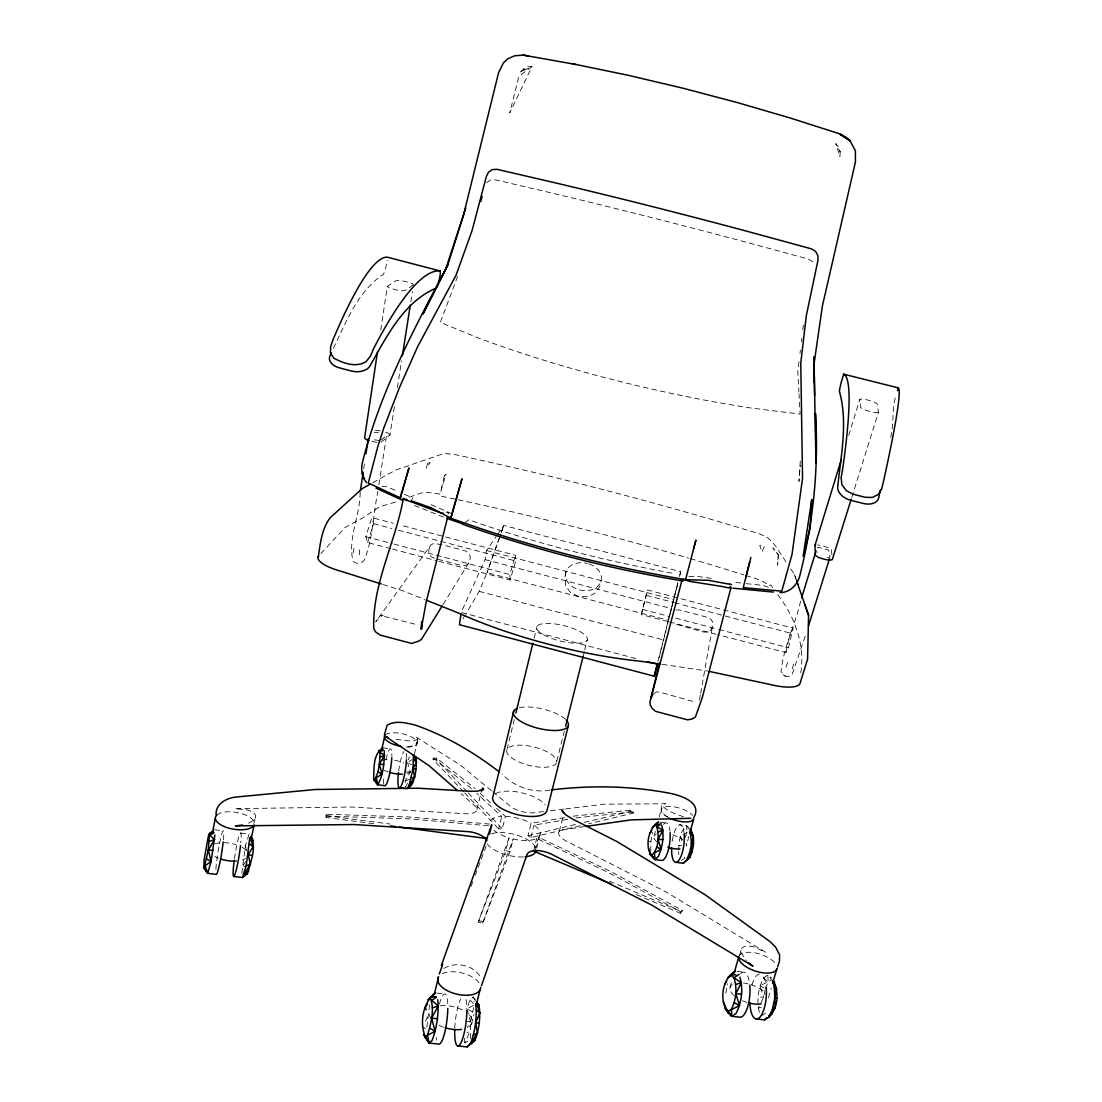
<?xml version="1.0" encoding="UTF-8"?>
<svg xmlns="http://www.w3.org/2000/svg" width="1102" height="1102" viewBox="0 0 1102 1102"><rect width="100%" height="100%" fill="white"/><g stroke="black" fill="none" stroke-linecap="round" stroke-linejoin="round"><path stroke-width="0.75" stroke-dasharray="5 3.75" d="M678.722 854.642L678.736 851.584M678.749 850.055C679.025 841.666 679.645 831.431 686.601 825.77L688.53 827.037M650.786 850.951L650.896 841.763L652.563 832.299M359.417 554.774L359.72 546.289M241.82 873.514L245.388 845.923L249.066 834.104L240.456 833.016M840.179 151.883L839.931 156.76L835.839 143.756L838.732 147.337L840.179 151.883L835.839 143.756M473.681 1007.641L470.471 1021.65L470.609 1039.227M800.755 672.867C805.438 644.215 794.129 615.205 776.442 593M800.286 460.967L798.978 481.464L800.286 465.361M799.005 361.773L797.82 371.801L798.909 392.105M799.997 353.425L800.383 350.078M801.374 341.73L801.774 338.397M802.766 330.049L803.358 325.035M890.609 437.535C894.466 423.43 891.229 408.443 896.27 394.654M380.755 330.077L387.325 286.272L396.527 280.555L400.687 280.555A15.993 2.934 12.4 0 1 411.68 283.366L413.36 284.233M360.134 492.305C360.313 514.786 347.282 539.236 353.108 561.304C356.759 565.037 363.839 563.342 365.093 558.191C373.11 536.949 373.247 513.532 377.876 491.492M363.674 468.832L364.431 463.79M378.923 484.715L386.526 435.648L384.86 433.995M381.072 442.191L389.998 434.877L394.475 406.225M397.381 387.684L401.596 360.726M410.839 301.741L412.423 291.617M635.813 658.555L461.173 612.423L485.073 559.623L486.519 550.504L496.12 536.578M725.819 993.246L727.485 983.742M759.43 1012.27C756.413 1000.905 758.121 988.218 763.603 977.832L767.901 974.981L771.786 978.108M764.995 990.037L763.686 997.406L758.272 1008.054L763.865 1006.374M429.615 1004.845L426.543 1029.667L422.975 1026.857M699.467 700.073L700.349 695.114M700.638 693.461L712.705 625.137M565.946 571.966L565.009 576.869L565.698 586.071L570.354 592.38L578.192 596.306L587.077 596.774L594.598 593.661L599.984 586.057L601.045 581.167M353.081 553.108L354.665 544.967M667.84 621.542L641.268 614.544L647.535 589.969L793.137 628.168L788.467 647.797L785.754 652.549L717.664 634.642M373.633 823.717L326.164 817.519L325.903 815.632L326.22 814.226L409.159 817.009L489.687 824.062A25.925 10.648 13.8 0 1 501.768 816.472L476.767 793.385M326.164 817.519L326.22 814.226M641.268 614.544L647.535 589.969M491.464 790.671L461.339 765.752L415.922 736.949L417.658 738.478C418.498 745.544 410.55 747.321 405.219 746.701M414.435 754.126L417.19 742.183M463.529 791.677L433.031 759.402L433.334 758.121L436.764 758.148L475.293 788.743M467.041 791.663L436.475 759.416L436.764 758.148M785.754 652.549L790.382 633.113L793.137 628.168M477.001 809.419L481.491 790.837M792.379 668.818L794.349 660.69M506.989 749.512L514.276 719.606M534.112 638.21L536.936 626.583M659.092 657.729L677.909 583.247M679.92 575.024L680.719 571.731L503.807 525.434L497.085 535.186M496.603 808.345L505.377 816.417L502.319 828.856L498.71 828.924L501.768 816.472M567.585 819.351L534.002 825.136A25.925 10.648 13.8 0 1 538.492 837.203L610.136 871.214L682.4 910.445L680.857 911.864L608.456 872.522L536.702 838.429A25.925 10.648 13.8 0 1 513.119 838.966L509.964 851.681L482.69 923.269L478.227 922.057L509.028 837.864A25.925 10.648 13.8 0 1 493.999 830.329M536.688 848.141L540.242 833.663M482.69 923.269L513.119 838.966M478.227 922.057L505.887 850.579L509.028 837.864M657.935 661.352L677.882 582.738M471.532 1024.102L473.943 1014.336M580.396 825.715L530.875 837.589L527.996 835.771L531.109 823.332L566.387 817.312M530.875 837.589L534.002 825.136M533.533 851.047L536.702 838.429M556.827 761.069L564.334 731.177M583.11 656.475L584.363 651.489M584.776 649.836L587.283 639.876A26.076 7.921 13.9 0 0 551.95 623.608A26.076 7.921 13.9 0 0 546.964 636.501A26.076 7.921 13.9 0 0 587.283 639.876M535.324 849.807L538.492 837.203M559.224 831.542L563.163 816.072M677.813 583.068L668.239 620.288L487.07 572.627L479.191 591.375L466.325 613.111M679.466 576.594L680.719 571.731M253.818 823.511L255.347 817.615M584.143 822.409L630.372 811.389L630.702 810.122L633.54 811.788L633.209 813.069L588.647 823.745M654.106 836.198L655.814 829.875M659.203 817.216L661.338 809.295M565.601 808.896L604.571 804.157L665.636 803.771L662.371 804.529C659.01 809.763 663.432 815.287 668.363 817.216M688.902 836.418L686.312 845.923A16.819 6.64 16 0 0 685.94 843.168M636.226 894.535L680.471 913.269L680.857 911.864M680.471 913.269L682.4 910.445M739.704 955.131L741.357 949.18M729.992 987.544L731.852 981.042M438.927 561.317L510.171 580.065L515.681 561.001L515.433 555.298L399.902 524.979M510.171 580.065L509.868 574.555L515.433 555.298M768.411 997.709L771.262 987.957M408.415 759.677L409.283 756.743M848.733 435.414L859.822 399.268L862.728 398.952A16.158 3.017 15.3 0 1 873.955 401.844L877.164 403.745L878.487 412.258L851.777 497.443M800.603 601.1C795.396 624.779 783.302 647.411 781.029 671.724L785.519 676.297L789.445 676.325L791.98 674.865L805.934 634.105M390.866 548.672L367.669 542.57L365.809 536.674L371.842 517.623L393.29 523.257M367.669 542.57L373.619 523.698L371.842 517.623M475.1 999.693L473.061 996.966L469.962 999.996L466.931 1008.785L470.471 1021.65L467.248 1027.574M499.344 538.024L487.07 572.627L503.807 525.434L499.895 536.454M457.619 276.368L440.318 322.431L478.833 338.162A337.887 75.666 13.7 0 0 749.704 407.836L800.107 414.118L799.005 393.8M471.022 886.421L472.799 881.683M475.182 875.36L487.084 843.746M684.783 838.195L687.083 832.423L686.601 825.77L679.617 824.819M785.905 667.123L789.184 659.327M467.744 1041.101L464.879 1042.974L469.893 1031.651L466.945 1032.574M333.341 348.273C346.18 321.949 357.42 292.182 382.422 274.949A9.739 1.419 -77 0 0 384.873 270.569A9.739 1.419 -77 0 0 387.201 260.1M765.256 988.563L768.135 982.171L767.901 974.981L771.593 979.912L760.008 985.835L763.686 997.406L758.066 996.855M425.524 1021.292L427.424 1017.132L423.691 1016.802M410.481 502.168L412.644 497.939L400.949 492.773M407.588 783.136L405.564 787.021L405.15 780.877L410.178 772.116L407.547 762.612M245.581 861.544L242.109 867.439L245.884 866.089M462.881 618.911L465.457 614.558M417.658 738.478L416.873 739.759L413.622 740.613L408.346 740.875L393.634 739.084M443.073 604.516L468.047 564.004A12.701 11.419 27.8 0 0 469.893 555.243L467.978 552.391L464.879 550.725L443.651 545.159M442.026 544.732L433.706 543.396L430.868 544.994L375.768 621.721L379.832 617.065L383.097 615.178L380.672 615.522L416.721 624.586M320.889 553.548L345.215 527.348L361.69 518.505L379.667 506.755L398.662 501.121M520.764 71.919L523.891 68.572L527.775 66.726L531.963 66.547L509.73 112.955L518.849 76.355L531.963 66.547L520.764 71.919L527.775 66.726M380.81 440.166L386.526 435.648M464.879 522.789L468.722 519.813C535.076 542.997 603.304 560.629 672.454 573.164M486.712 182.67L490.5 180.012L495.17 179.75L553.755 193.497A336.826 14.905 14.4 0 1 746.688 242.344L808.083 258.956L812.422 261.505L814.006 264.342M408.98 761.647L411.831 759.733M413.47 284.881L404.654 290.694L400.384 290.721A16.213 3.017 12.3 0 1 389.089 287.842L387.325 286.272M681.449 860.442L684.755 858.279L684.094 855.675M761.881 1015.631L765.738 1013.11M878.487 412.258L875.567 412.63A16.378 3.086 15.3 0 1 864.009 409.641L860.772 407.685L859.822 399.268M248.597 823.194L253.088 820.618A19.588 8.472 -3 0 0 252.344 811.885L247.537 809.887L234.946 808.675L351.028 807.008L463.033 813.62A16.544 6.433 10.4 0 0 475.361 806.223L461.228 793.839M654.34 693.158L656.64 691.836L660.47 692.359L696.133 702.291M372.779 482.731L395.329 470.21L443.789 453.528L452.894 454.12C556.482 476.312 659.079 502.967 760.339 534.139L768.08 537.955L775.009 545.27L786.98 563.274M468.047 564.004L465.196 565.574L461.779 565.533L434.119 558.259L431.034 556.593L429.105 553.769A12.701 11.406 28.6 0 1 430.868 544.994M683.088 834.6L687.083 832.423L683.281 828.856M443.968 968.424C455.815 960.889 474.99 965.228 480.995 978.301M473.364 1005.492L466.931 1008.785L472.221 1011.856M409.503 497.181L420.344 493.241A23.004 5.703 12.6 0 1 440.166 494.178L439.891 495.886A1885.894 1123.751 11.4 0 1 456.462 499.454M405.15 780.877L409.6 779.266M527.996 835.771L577.531 823.979M374.377 432.48L378.399 432.315M575.974 817.904L633.54 811.788M573.109 816.169L630.702 810.122M584.487 826.624L562.86 829.751A16.585 6.543 17.4 0 0 567.737 841.804L666.283 892.069L765.559 952.28L753.658 946.825L748.024 946.012A19.795 9.078 30.8 0 0 741.219 952.803L746.412 960.71M543.562 811.582L535.09 812.615A16.172 5.758 14 0 1 509.813 805.824L492.773 791.746M550.353 810.755L563.907 809.102M550.091 790.051C532.486 793.426 514.372 786.69 501.947 774.031M688.888 576.649L698.255 576.525L713.407 578.688M381.926 486.437L386.733 486.781L398.07 491.492M827.161 557.695L830.013 557.13L828.635 549.994L817.794 547.171L817.326 552.309M433.031 759.402L436.475 759.416M676.16 609.971L679.672 610.04L707.746 617.409L710.818 619.076L712.65 621.914A12.783 11.543 12.8 0 1 710.267 630.578L707.264 632.121L703.751 632.052L673.735 623.594M326.467 816.114L409.586 818.882L490.294 825.935M405.88 771.965L410.178 772.116M379.35 440.524L372.834 439.574M375.286 430.345L377.848 430.483A15.056 3.32 12.3 0 1 380.851 431.075M678.763 845.468L681.89 845.647M746.178 583.633L763.369 585.451L770.202 587.986M436.998 993.095L444.877 993.935M735.778 582.476L741.577 583.123M466.187 1021.168L470.471 1021.65M737.059 971.427L743.588 972.171M214.504 829.723L223.183 830.825M325.903 815.632L390.191 824.048M659.988 822.133L665.608 822.905M662.095 664.327L707.443 671.008M382.849 747.79L390.108 748.823M486.519 550.504L673.887 599.695M373.619 523.698L391.789 528.464M398.401 530.2L515.681 561.001M646.364 595.3L672.854 602.257M674.507 602.698L790.382 633.113M485.073 559.623L671.517 608.607M365.809 536.674L392.312 543.644M393.965 544.085L509.868 574.555M642.397 609.392L668.955 616.376M675.595 618.126L717.085 629.035M718.752 629.476L788.467 647.797M392.519 549.113L437.26 560.877M669.506 621.969L715.997 634.201M479.191 591.375L663.252 639.876M505.887 850.579L509.964 851.681M478.599 920.556L483.062 921.768M648.555 841.074L650.896 841.763M382.917 584.487L402.519 590.658L424.628 599.516M683.584 816.83L673.363 813.069A16.626 3.65 22.3 0 1 663.693 807.201L662.371 804.529M431.254 504.73L451.269 513.449M443.5 517.1L411.28 504.193M609.461 881.159L682.014 911.85M408.87 763.287L411.514 764.636M760.008 985.835L763.948 987.888M630.372 811.389L633.209 813.069M783.012 674.631L785.519 676.297M433.334 758.121L471.766 788.77M480.307 793.357L491.588 803.73M763.603 977.832L768.135 982.171M469.962 999.996L473.474 1003.619M468.212 792.903L502.319 828.856M464.7 792.93L498.71 828.924M686.601 825.77L688.97 828.924M772.695 587.586L770.808 584.873L769.1 585.961A21.765 5.482 15.3 0 0 753.506 577.847A1885.894 1123.751 11.4 0 0 745.393 575.382M790.671 568.811L794.349 574.349L796.388 580.175M475.403 1000.588L473.061 996.966L474.012 1001.677M794.349 574.349L795.988 579.087M680.416 836.06L681.931 840.895M245.388 845.923L246.586 850.73M389.998 434.877L388.317 433.21A15.056 3.32 12.3 0 0 385.672 432.328M464.452 1038.236L464.879 1042.974M831.845 554.719L831.445 549.746L828.456 547.722A15.208 3.402 15.6 0 0 817.767 544.939M216.846 815.094A19.767 8.513 9.4 0 1 238.5 812.821A19.767 8.513 9.4 0 1 254.466 823.222M245.567 858.375A19.671 8.788 9.2 0 1 242.536 859.877M218.458 858.224A19.671 8.788 9.2 0 1 214.794 856.461M214.738 843.856A19.671 8.788 9.2 0 1 221.006 842.741M223.871 842.686A19.671 8.788 9.2 0 1 235.773 844.6M242.082 847.273A19.671 8.788 9.2 0 1 246.366 850.661M215.896 869.395A22.095 1.887 -80.8 0 1 221.13 836.349A22.095 1.887 -80.8 0 1 223.32 840.592M234.437 858.899A22.04 2.08 -80.9 0 1 239.547 834.586A22.04 2.08 -80.9 0 1 240.801 842.782M469.3 1015.025A21.806 11.254 13.4 0 1 467.868 1027.519M443.596 1027.202A21.806 11.254 13.4 0 1 439.023 1025.163M431.254 1018.868A21.806 11.254 13.4 0 1 429.711 1012.311M440.373 1005.823A21.806 11.254 13.4 0 1 463.832 1010.754M442.301 973.645A21.916 10.91 13.4 0 1 464.755 973.727A21.916 10.91 13.4 0 1 480.458 985.698M439.422 1004.087A25.25 5.166 -83.2 0 1 447.825 1006.994M436.667 1040.136A25.25 5.166 -83.2 0 1 436.254 1037.519M465.981 999.569A25.181 5.386 -83.3 0 1 466.876 1008.991M454.795 1028.07A25.181 5.386 -83.3 0 1 460.636 999.004M746.936 1002.393A19.891 9.05 18.5 0 1 742.514 1000.754M734.028 995.547A19.891 9.05 18.5 0 1 732.251 984.637M743.561 983.08A19.891 9.05 18.5 0 1 747.941 983.852M750.903 984.651A19.891 9.05 18.5 0 1 766.551 994.459M738.808 956.688A19.974 8.761 18.3 0 1 756.013 953.092A19.974 8.761 18.3 0 1 776.166 964.705M740.751 973.452A22.591 7.962 -85.2 0 1 749.622 983.673M763.658 977.171A22.536 8.127 -85.4 0 1 766.028 985.546M751.977 984.912A22.536 8.127 -85.4 0 1 759.815 974.044M385.121 735.117A16.764 6.323 12.1 0 1 412.479 737.472A16.764 6.323 12.1 0 1 405.701 746.949M410.399 771.607A16.709 6.543 12 0 1 407.409 773.384M388.359 771.937A16.709 6.543 12 0 1 384.199 770.174M382.105 760.394A16.709 6.543 12 0 1 390.012 759.691M394.723 760.256A16.709 6.543 12 0 1 403.773 762.997M385.975 759.595A18.762 3.099 -81.2 0 1 391.83 756.413M383.827 784.045A18.762 3.099 -81.2 0 1 383.524 777.902M406.252 753.492A18.72 3.223 -81.3 0 1 406.459 758.465M398.704 770.973A18.72 3.223 -81.3 0 1 403.952 751.481M669.079 817.863A16.888 6.419 15.9 0 1 666.848 806.595A16.888 6.419 15.9 0 1 692.607 815.342M657.054 842.024A16.819 6.64 16 0 1 656.296 834.214M672.551 834.903A16.819 6.64 16 0 1 683.185 840.11M663.432 824.461A18.954 5.882 -83 0 1 670.002 831.252M672.192 841.336A18.913 6.006 -83.1 0 1 678.557 825.288A18.913 6.006 -83.1 0 1 684.135 833.167M458.129 499.798A1885.894 1123.751 11.4 0 1 688.778 558.163M690.389 558.631A1885.894 1123.751 11.4 0 1 743.781 574.872M588.964 563.88A18.155 13.775 11.6 0 1 595.934 587.738A18.155 13.775 11.6 0 1 566.111 578.881A18.155 13.775 11.6 0 1 587.504 563.453M556.414 762.722A25.608 9.505 13.8 0 1 517.32 761.207A25.608 9.505 13.8 0 1 520.144 745.159A25.608 9.505 13.8 0 1 556.62 761.523M519.4 707.773A28.308 9.932 13.8 0 1 566.359 720.267M495.68 793.592A27.949 11.103 13.8 0 1 521.15 792.696A27.949 11.103 13.8 0 1 545.146 804.708M376.98 442.425A15.276 3.416 12.3 0 1 368.936 440.524M505.377 816.417A25.925 10.648 13.8 0 1 531.109 823.332M523.519 856.929A25.869 10.855 13.8 0 1 487.236 843.898M491.437 833.787A25.869 10.855 13.8 0 1 518.009 835.536A25.869 10.855 13.8 0 1 535.958 848.471M448.018 513.752A15.814 1.681 13.8 0 0 448.211 512.898A7.893 0.84 13.9 0 0 445.883 511.975M778.343 554.816L777.599 565.119L778.343 554.816L772.874 547.832L778.343 554.816M427.452 463.336L426.446 468.198L430.179 462.565L427.452 463.336M444.258 475.857L440.566 492.222L446.034 474.149L444.258 475.857M764.237 546.661L761.978 551.964L759.746 545.518L764.237 546.661"/><path stroke-width="1.5" d="M796.539 580.671L808.565 615.302L807.587 659.092L800.148 683.047A32.165 9.463 15.9 0 1 770.036 684.466L709.096 671.366M652.15 827.698L658.583 821.94C647.026 829.393 643.692 850.772 655.029 859.56L658.266 856.571C662.509 846.956 664.52 835.729 661.737 825.453M670.112 832.644A18.954 5.882 -83 0 1 662.095 860.483L655.029 859.56L649.67 853.664L651.847 855.317C658.955 848.223 659.175 836.032 656.902 826.734L655.373 825.054M813.813 368.839L813.965 357.131L814.653 395.838M421.584 629.228L421.722 621.487L421.226 629.311L426.143 602.188L447.798 516.742M813.813 381.829L814.323 357.985M756.289 1018.978L764.43 1019.86L768.783 1017.201L768.838 1015.796M233.803 876.489L242.468 877.523L247.454 873.693C250.416 862.356 256.973 847.466 250.898 836.542M318.271 557.213C320.255 543.782 321.674 528.808 330.256 517.678L362.255 488.572L369.776 484.398M242.468 877.523L246.187 865.8L249.768 837.864M457.729 1045.963L467.179 1046.9L470.292 1044.104C475.251 1031.362 477.194 1017.311 475.72 1003.715M467.179 1046.9L474.99 1040.095C479.287 1029.144 480.665 1016.994 479.039 1005.341L477.152 1002.421M223.183 841.956A22.095 1.887 -80.8 0 1 216.391 874.382L207.658 873.335L211.102 861.502L214.862 834.972M427.783 999.858L435.428 992.93C421.24 1003.399 417.989 1029.543 429.257 1043.112L432.177 1040.274C436.929 1027.395 438.94 1013.372 437.783 999.693M425.11 1037.588L427.424 1035.288C431.006 1023.427 435.014 1009.212 430.083 997.406L432.535 996.001M207.148 870.842L207.658 873.335L203.98 868.417L208.306 850.014L209.476 833.511L213.251 830.66M416.143 757.294C416.721 766.772 415.991 777.199 411.115 785.506L409.118 785.451L413.03 768.521L413.415 754.939M382.849 747.79C372.82 754.25 374.129 768.7 373.674 779.197L377.862 784.734C383.455 774.596 384.446 762.24 384.254 750.82M391.789 757.735A18.762 3.099 -81.2 0 1 385.177 785.74L377.862 784.734L374.708 780.533L377.986 771.923L379.35 764.278L379.997 757.046L379.763 752.17L378.702 750.958L382.807 749.704M216.088 814.86C215.317 803.84 226.502 798.013 235.966 797.063L315.131 789.5L418.581 788.219L468.873 791.236L477.552 791.14L483.64 789.335L481.106 790.699L483.034 788.026L481.491 790.837M460.953 613.952L459.451 624.71L654.244 676.229L657.439 664.272L647.453 661.641M815.935 459.562L815.976 462.978L814.075 363.798L822.354 306.149L855.428 162.035L855.4 150.864L850.083 140.712L846.859 137.846L839.628 133.81L790.258 118.024L737.183 102.527L682.455 88.077L628.002 75.253L575.767 64.453L523.188 55.1L514.372 55.858L507.623 58.929L503.504 62.828L498.586 72.663L463.611 214.711L445.58 269.48L422.934 314.056L447.867 264.769L465.76 207.851M377.476 351.979L364.583 437.893L366.222 439.615A15.276 3.416 12.3 0 0 368.936 440.524M360.382 490.638L363.178 472.179M365.96 453.735L368.233 438.637M402.395 355.67L410.302 305.102M727.678 977.543L735.433 971.234C720.391 979.595 718.284 1005.63 731.742 1016.306L739.952 1017.201A22.591 7.962 -85.2 0 0 749.787 985.147M739.897 977.157C743.382 989.114 741.646 1002.586 735.957 1013.62L731.742 1016.306L731.356 1009.156C736.301 999.624 737.334 987.971 733.932 977.763L730.984 975.242L731.273 974.113L729.441 976.937M773.177 981.262C779.389 992.186 778.15 1008.399 768.783 1017.201L772.461 1009.129L776.648 989.128L773.246 980.27M676.187 862.329L683.212 863.238L686.56 860.276L689.494 853.017L693.433 836.68L690.362 828.952M683.212 863.238L689.756 857.563C693.737 848.747 695.665 837.782 690.155 829.172M842.493 470.334L841.129 477.621L841.873 484.591L846.322 490.693L853.279 494.275L865.208 497.277L872.467 497.429L878.459 494.33L881.71 488.765L883.666 480.679A331.509 14.891 -74.9 0 0 898.406 387.89L897.483 390.659M212.369 832.974L215.372 818.194M384.364 734.869L387.036 725.336C395.232 720.033 406.39 722.912 415.302 725.116C445.745 735.668 473.819 752.322 499.289 771.91M251.049 839.545L254.135 824.847M880.484 489.66L878.735 497.787A15.029 9.835 20 0 1 863.224 503.435L850.951 500.349A14.987 9.822 19.7 0 1 837.727 486.767C840.909 455.581 847.906 423.306 839.71 392.408A9.849 0.964 -75.3 0 1 840.495 385.356A9.849 0.964 -75.3 0 1 843.939 374.239A329.539 31.944 -76.2 0 1 842.493 470.334M381.581 750.242L384.446 737.5M434.216 994.707L438.541 976.84A21.916 10.91 13.4 0 0 456.407 994.059A21.916 10.91 13.4 0 0 480.679 987.185M513.67 711.341L492.98 796.415A27.949 11.103 13.8 0 0 515.791 814.226A27.949 11.103 13.8 0 0 546.895 810.893L568.301 725.887M515.888 712.966L532.886 643.196M489.412 834.242L491.74 824.723L441.351 965.435M659.547 662.715L649.987 701.836L650.263 705.115L652.315 708.572L655.525 711.341L687.414 719.813L691.904 719.069L695.362 717.085L702.263 697.704L730.902 587.779M654.244 676.229L657.109 664.658M475.968 1006.209L480.004 989.954M565.588 726.204L583.11 656.475M745.847 577.241L749.691 562.13M750.875 557.46L743.23 587.642L781.786 591.14L792.035 554.375L802.532 478.433L800.768 363.123L806.306 315.723L817.959 260.347L817.918 255.623L815.535 251.352L811.182 248.776L749.608 231.971A340.904 17.136 14.4 0 0 555.821 182.973L496.961 169.322L492.263 169.598L488.462 172.27L486.409 176.416L472.042 230.662L456.145 275.032L417.63 346.675L399.392 387.725L383.744 428.168L377.848 446.462L368.302 482.993L400.646 497.994M411.39 500.818L431.653 508.008L450.801 518.174C526.963 545.848 605.687 566.111 685.568 579.666L695.927 540.076L693.557 548.851M682.097 579.721L651.02 697.897L653.183 693.805M480.803 201.39L482.097 196.514M403.277 498.655C395.646 542.032 372.283 583.784 373.73 628.553L375.63 631.942L380.149 635.069L411.625 643.43L418.071 641.419L421.35 639.546L442.178 605.962M689.769 833.25L693.668 819.006A16.888 6.419 15.9 0 1 670.484 818.51M693.75 817.712C702.305 802.821 682.606 796.264 671.724 793.66C632.314 785.822 591.622 785.065 551.785 789.872M734.166 972.928L738.808 956.688A19.974 8.761 18.3 0 0 755.972 971.248A19.974 8.761 18.3 0 0 776.965 968.465L772.695 983.08M851.254 499.082L832.244 559.706L829.393 560.271A15.428 3.499 15.6 0 1 818.4 557.405L815.384 555.312L814.943 545.449L841.17 460.044M801.595 597.863L816.059 550.917M808.496 625.908L829.503 558.769M777.626 966.991L779.445 961.219L779.637 954.924L775.56 947.059L769.719 941.356L704.867 894.59L616.858 841.529L572.696 819.13L565.629 814.791L561.91 810.369L563.577 812.863M481.533 985.532L527.004 854.518A17.191 7.852 16 0 1 550.752 853.857L651.502 904.962L752.983 966.165L748.547 962.735M439.285 973.975L442.728 964.415M472.469 1042.354L470.292 1044.104L477.469 1033.015L475.623 1022.711L479.825 1012.876L476.505 1003.66M331.316 352.833L329.953 355.877A14.877 9.532 3.7 0 0 339.292 367.806L351.166 370.975A14.836 9.532 4 0 0 370.065 365.823C386.637 336.757 402.822 303.215 434.822 288.655A9.753 1.928 -76.1 0 0 438.486 282.415A9.753 1.928 -76.1 0 0 440.277 270.996L387.353 257.193A327.349 47.4 -75.5 0 0 333.451 338.645L330.724 346.414L330.421 352.654L333.727 358.081C343.287 363.343 356.029 367.916 366.112 361.594L370.492 356.029L373.303 349.196A326.178 64.136 -74.1 0 1 440.277 270.968M447.867 264.769L445.58 269.48C412.437 331.661 379.102 394.764 362.145 463.639C360.809 470.237 362.282 477.414 366.594 482.662M728.009 1011.333L731.742 1016.306L725.088 1008.647L728.009 1011.333L739.552 1005.506L735.819 993.618L741.398 982.736L733.932 977.763L739.139 974.361M651.847 855.317L655.029 859.56L654.423 852.907L661.131 849.256L658.073 839.366L662.908 830.302L656.902 826.734L660.236 824.558M411.115 785.506L407.01 788.715L414.586 776.979L413.03 768.521L416.515 762.171L413.829 754.87M447.811 1008.426A25.25 5.166 -83.2 0 1 438.775 1044.062L429.257 1043.112L427.424 1035.288L435.166 1031.348L431.585 1018.096L438.265 1005.988L431.736 1000.327L436.378 997.296M374.708 780.533L373.674 779.197L377.862 784.734L376.292 777.874L381.995 774.003L379.35 764.278L384.502 755.38L379.763 752.17L383.069 750.007M206.033 870.58L207.658 873.335L205.11 865.676L211.102 861.502L208.306 850.014L214.559 839.49L209.903 835.316L213.774 832.795M247.454 873.693L244.093 874.175L250.457 864.299L248.17 854.67L253.102 846.804L250.292 837.851M427.218 1004.211L425.455 1006.939L426.019 1009.859M649.904 833.498L651.723 830.688M687.056 859.932L692.097 851.763L690.348 830.894M724.868 983.99L726.7 981.166M768.783 1017.201L775.285 1007.214L774.196 986.469L772.585 980.904M764.43 1019.86L766.634 1017.821M470.292 1044.104L474.99 1040.095M686.56 860.276L689.756 857.563M814.943 545.449L815.687 544.925M409.118 785.451L412.823 782.888M772.461 1009.129L775.285 1007.214M244.093 874.175L248.776 870.993M770.009 1015.08L772.337 1013.647M473.392 1035.233L477.469 1033.015M689.494 853.017L692.097 851.763M379.997 757.046L384.502 755.38M209.476 841.349L214.559 839.49M246.187 865.8L250.457 864.299M658.128 831.914L662.908 830.302M411.335 778.04L414.586 776.979M446.668 518.284L463.143 524.029M432.301 1007.889L438.265 1005.988M735.709 984.485L741.398 982.736M213.664 832.341L209.476 833.511L208.319 836.349L204.022 860.359L203.98 868.417M654.698 825.205L661.338 823.841M586.154 826.376L631.06 819.874L690.789 818.29M242.468 825.026L235.442 825.88L353.949 824.544L468.35 831.638A17.177 7.783 11.3 0 1 486.919 840.647M430.083 997.406L436.048 996.718M730.984 975.242L735.874 974.719M779.927 592.573C789.225 592.862 796.801 585.424 799.487 576.993C813.042 523.753 818.979 468.446 815.48 413.553L815.755 440.828M379.35 764.278L383.703 764.43M658.073 839.366L662.839 839.628M208.306 850.014L213.099 850.331M773.301 592.077L732.926 588.179M475.623 1022.711L479.246 1023.028M735.819 993.618L741.55 994.169M431.585 1018.096L437.398 1018.758M390.576 825.935L395.659 826.596M399.062 827.051L487.208 838.567M399.75 787.723L405.564 788.522M660.415 664.079L640.234 661.214A188.428 53.048 13.9 0 1 459.41 613.401L426.198 600.135M774.458 997.861L776.869 998.205M462.523 524.235C534.291 549.499 608.221 568.549 683.281 581.043M572.42 63.888L575.767 64.453M523.188 55.1L527.789 55.899M248.17 854.67L252.041 855.428M731.632 584.611L708.476 580.341L685.568 579.666M843.361 374.101L897.827 387.752M413.03 768.521L415.936 769.375M691.188 843.416L693.447 844.104M381.278 583.964L340.422 571.098A31.903 9.243 11.8 0 1 318.561 556.042M388.248 737.541L385.783 736.604L429.105 765.697L457.371 790.465M533.533 851.047L610.949 883.832M375.989 488.131L402.078 500.06M656.709 847.066L661.131 849.256M377.986 771.923L381.995 774.003M734.221 1002.668L739.552 1005.506M206.708 858.94L211.102 861.502M429.794 1028.152L435.166 1031.348M840.399 134.348L850.083 140.712L839.628 133.81L850.083 140.712M772.64 980.752L774.72 982.433M249.507 843.87L253.102 846.804M476.353 1009.997L479.825 1012.876M250.788 837.231L252.716 838.966M413.746 759.485L416.515 762.171M774.196 986.469L776.648 989.128M691.188 834.131L693.433 836.68M250.705 837.465L253.336 840.785M426.281 1038.001L423.485 1034.475L429.257 1043.112L427.204 1039.186M476.312 1001.773L479.039 1005.341M723.38 1001.897L728.078 1012.931L727.361 1010.121M648.472 848.457L651.654 855.978M375.52 780.133L376.553 783.054M796.898 581.636L797.931 584.542M804.722 604.351L808.565 615.302M362.31 473.888L363.963 478.805M813.965 357.131L814.075 363.798M253.157 826.348A19.767 8.513 9.4 0 1 227.673 827.809A19.767 8.513 9.4 0 1 216.846 815.094M236.255 861.048A19.671 8.788 9.2 0 1 221.213 859.202M240.511 845.606A22.04 2.08 -80.9 0 1 234.643 875.181A22.04 2.08 -80.9 0 1 234.216 860.497M461.573 1029.42A21.806 11.254 13.4 0 1 445.194 1027.739M466.862 1010.424A25.181 5.386 -83.3 0 1 460.278 1044.062A25.181 5.386 -83.3 0 1 454.727 1029.626M761.055 1003.963A19.891 9.05 18.5 0 1 748.437 1002.834M766.193 987.006A22.536 8.127 -85.4 0 1 759.485 1017.587A22.536 8.127 -85.4 0 1 749.87 1002.558M400.894 746.357A16.764 6.323 12.1 0 1 385.121 735.117M402.464 774.169A16.709 6.543 12 0 1 389.874 772.433M406.418 759.788A18.72 3.223 -81.3 0 1 400.77 786.621A18.72 3.223 -81.3 0 1 398.511 772.516M679.948 848.953A16.819 6.64 16 0 1 667.784 847.328M684.259 834.545A18.913 6.006 -83.1 0 1 678.185 861.13A18.913 6.006 -83.1 0 1 671.614 847.727M566.359 720.267A28.308 9.932 13.8 0 1 538.864 728.463A28.308 9.932 13.8 0 1 517.375 708.393M729.662 584.115A57.373 3.623 19.2 0 1 730.116 584.294M407.065 499.853A57.731 6.089 21.3 0 1 405.743 499.123M729.841 586.608A7.879 0.854 14.8 0 1 730.888 587.311A15.786 1.708 14.8 0 1 729.896 587.958A7.907 0.854 14.8 0 1 723.256 586.677L689.962 581.401A7.934 0.868 14.7 0 1 683.378 579.211M535.889 851.364A25.869 10.855 13.8 0 1 525.172 856.805M485.762 840.757A25.869 10.855 13.8 0 1 486.01 837.906M403.993 498.393A15.717 1.639 13.8 0 0 403.607 499.178A7.866 0.826 13.8 0 0 409.462 501.148L439.202 512.334A7.921 0.84 13.9 0 0 443.183 513.256M811.719 499.674L810.149 528.326L803.165 556.166L811.719 499.674M461.917 479.039L450.801 518.174L461.917 479.039M408.883 468.226L400.302 497.897L408.883 468.226"/></g></svg>
